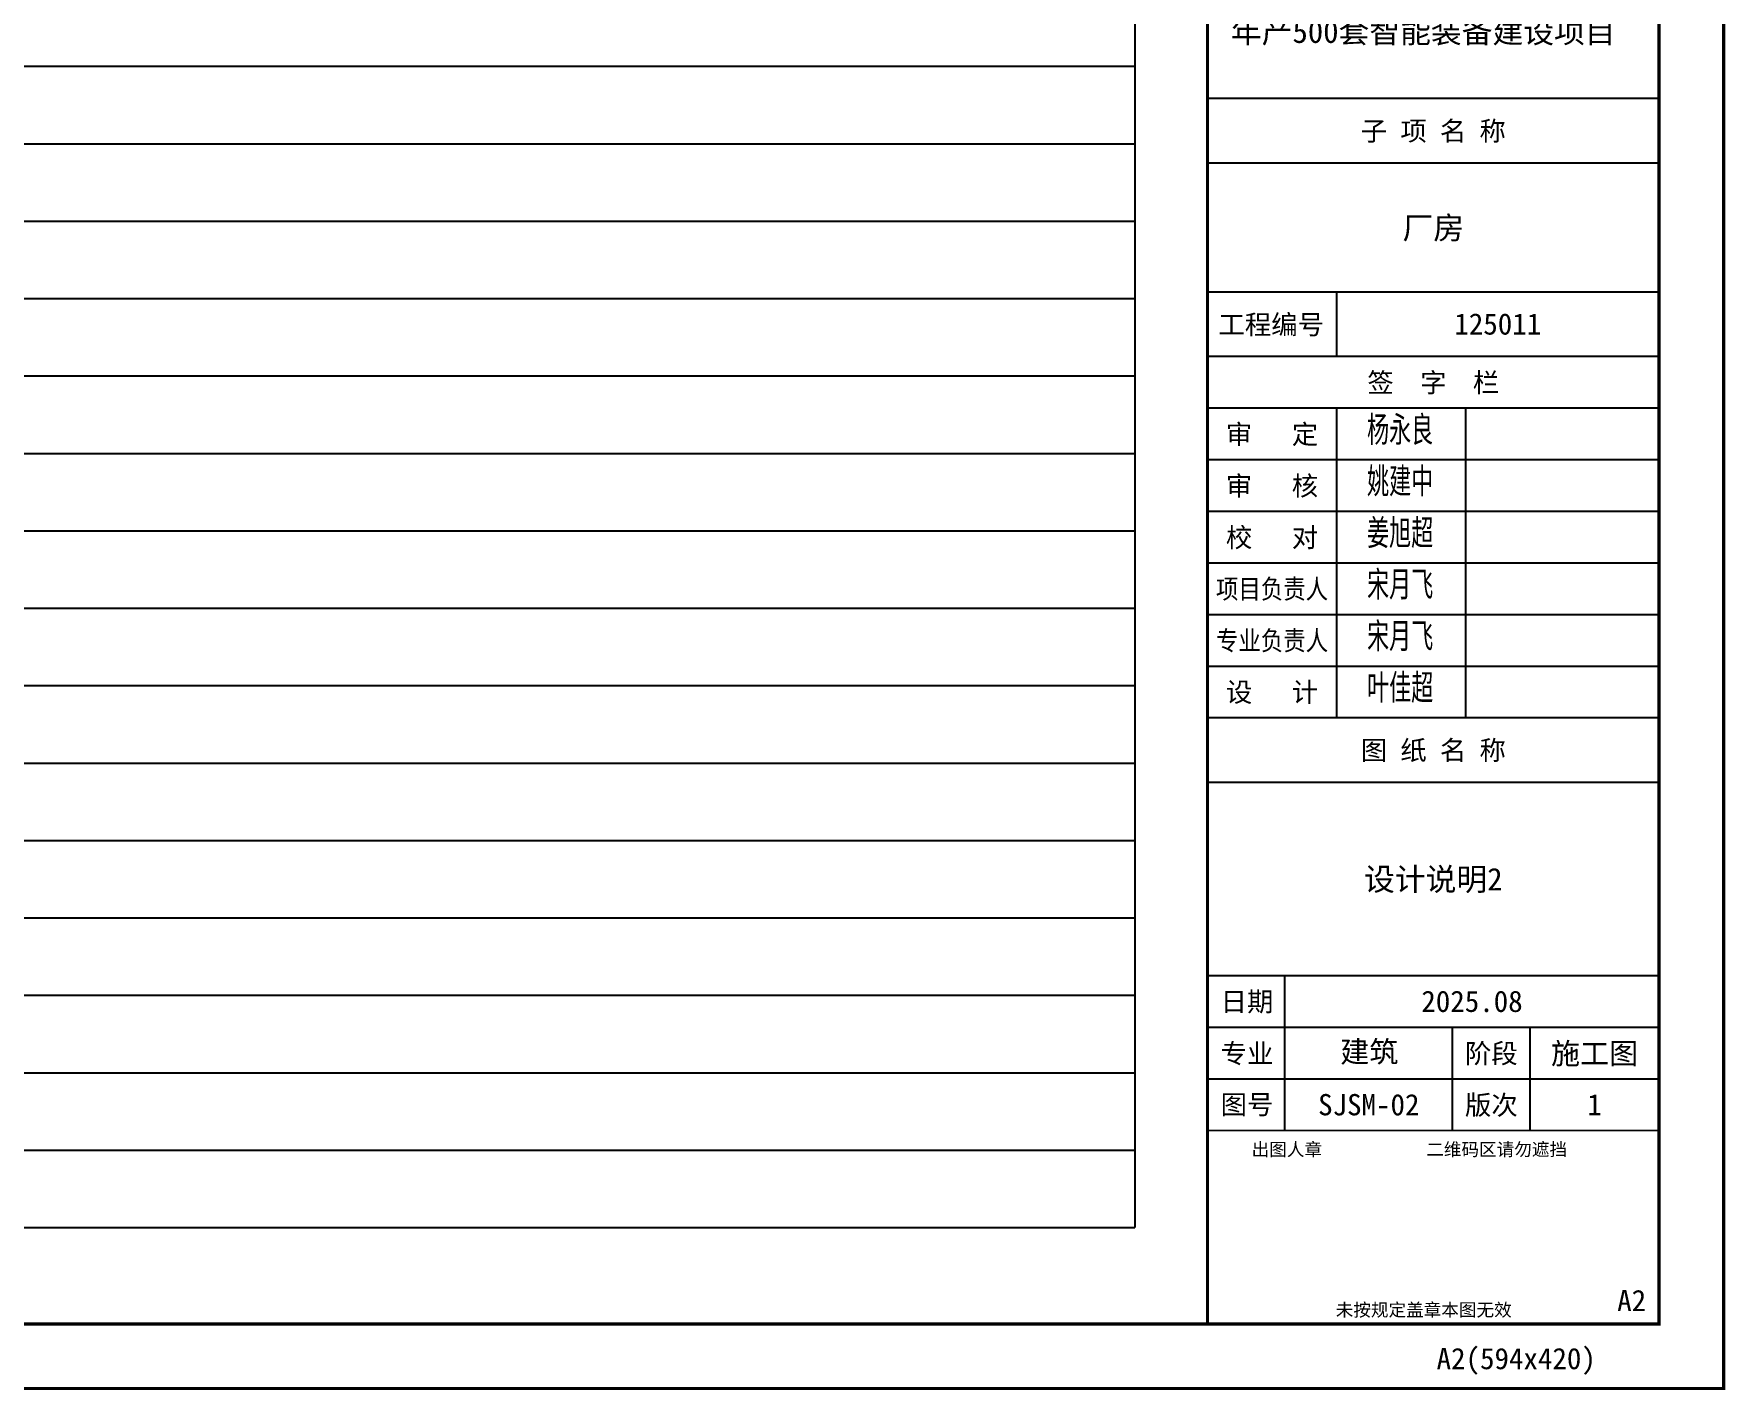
# Model space of a CAD drawing. Extents: x -599358 to 2865263, y -1062760 to 486533.
# Drawn here: x 81158 to 96891, y -732892 to -720277 of the extents above; entities that cross this region are included whole.
import ezdxf
from ezdxf.enums import TextEntityAlignment as Align

# ---------------------------------------------------------------- set-up
doc = ezdxf.new("R2010")
doc.units = 0
for name, color, linetype in [('0-cxFrame', 155, 'Continuous'), ('GesoftDrawFrameDirectoryTableLayer', 7, 'Continuous'), ('qianming', 155, 'Continuous')]:
    doc.layers.add(name, color=color, linetype=linetype)
doc.layers.add('0-cxText', color=131, linetype='Continuous', lineweight=25)
doc.styles.add('BZHZ', font='bzxw', dxfattribs={"width": 0.8, "bigfont": 'bzhz'})
doc.styles.add('cx_biaoti', font='')
doc.styles.add('cx_tuming', font='simhei.ttf')
doc.styles.add('cx_tuqian1', font='宋体.shx')
doc.styles.add('黑体', font='simhei.ttf')
doc.styles.get('cx_biaoti').set_extended_font_data('SimSun')

# ---------------------------------------------------------------- blocks, each defined once
blk = doc.blocks.new('zjcx_lan_qianzi(Dragon)')
for p, q in [((-7000, 4800), (0, 4800)), ((-5000, 4800), (-5000, 0)), ((-3000, 4800), (-3000, 0)), ((-7000, 4000), (0, 4000)), ((-7000, 3200), (0, 3200)), ((-7000, 2400), (0, 2400)), ((-7000, 1600), (0, 1600)), ((-7000, 800), (0, 800))]:
    blk.add_line(p, q)
at = {"const_width": 30}
blk.add_lwpolyline([(-7000, 5600), (0, 5600)], dxfattribs=at)
blk.add_lwpolyline([(-7000, 5600), (0, 5600), (0, 0), (-7000, 0)], close=True, dxfattribs=at)
at = {"style": 'cx_biaoti'}
for s, p in [('签  字  栏', (-3500, 5200)), ('审   定', (-6000, 4400)), ('审   核', (-6000, 3600)), ('校   对', (-6000, 2800)), ('设   计', (-6000, 400))]:
    blk.add_text(s, height=300, dxfattribs=at).set_placement(p, align=Align.MIDDLE)
at = {"style": 'cx_biaoti', "width": 0.85}
for s, p in [('项目负责人', (-6000, 2000)), ('专业负责人', (-6000, 1200))]:
    blk.add_text(s, height=300, dxfattribs=at).set_placement(p, align=Align.MIDDLE)
blk = doc.blocks.new('T-签字(Dragon)')
at = {"layer": '0-cxFrame'}
blk.add_blockref('zjcx_lan_qianzi(Dragon)', (0, 0), dxfattribs=at)
at = {"layer": 'qianming', "style": 'BZHZ', "width": 0.8}
for s, p in [('杨永良', (-4014, 4478)), ('姚建中', (-4014, 3678)), ('姜旭超', (-4014, 2878)), ('宋月飞', (-4014, 2078)), ('宋月飞', (-4014, 1278)), ('叶佳超', (-4014, 478))]:
    blk.add_text(s, height=450, dxfattribs=at).set_placement(p, align=Align.MIDDLE)
blk = doc.blocks.new('zjcx_lan_tuming(Dragon)')
for p, q in [((-7000, 8400), (0, 8400)), ((-5800, 3000), (-5800, 5400)), ((-7000, 4600), (0, 4600)), ((-3200, 3000), (-3200, 4600)), ((-2000, 3000), (-2000, 4600)), ((-7000, 3800), (0, 3800))]:
    blk.add_line(p, q)
at = {"const_width": 30}
for points in [[(-7000, 9400), (0, 9400)], [(-7000, 5400), (0, 5400)], [(-7000, 3000), (0, 3000)], [(-7000, 0), (0, 0)]]:
    blk.add_lwpolyline(points, dxfattribs=at)
blk.add_lwpolyline([(-7000, 9400), (0, 9400), (0, 0), (-7000, 0)], close=True)
at = {"style": 'cx_biaoti'}
for s, p in [('图 纸 名 称', (-3500, 8900)), ('日期', (-6388, 5000)), ('专业', (-6388, 4200)), ('阶段', (-2600, 4200)), ('图号', (-6388, 3400)), ('版次', (-2600, 3400))]:
    blk.add_text(s, height=300, dxfattribs=at).set_placement(p, align=Align.MIDDLE)
for s, p in [('出图人章', (-6316, 2607)), ('二维码区请勿遮挡', (-3609, 2607)), ('未按规定盖章本图无效', (-5013, 120))]:
    blk.add_text(s, height=200, dxfattribs=at).set_placement(p)
blk = doc.blocks.new('T-图签(Dragon)')
blk.add_blockref('zjcx_lan_tuming(Dragon)', (0, 0))
at = {"color": 3, "style": 'cx_biaoti'}
for s, p in [('2025.08', (-2900, 5000)), ('建筑 ', (-4380, 4228)), ('施工图', (-1000, 4200))]:
    blk.add_text(s, height=330, dxfattribs=at).set_placement(p, align=Align.MIDDLE)
blk = doc.blocks.new('zjcx_lan_xiangmu(Dragon)')
for p, q in [((-7000, 9000), (0, 9000)), ((-7000, 6000), (0, 6000)), ((-7000, 3000), (0, 3000)), ((-5000, 1000), (-5000, 0))]:
    blk.add_line(p, q)
at = {"const_width": 30}
for points in [[(-7000, 10000), (0, 10000)], [(-7000, 7000), (0, 7000)], [(-7000, 7000), (0, 7000)], [(-7000, 4000), (0, 4000)], [(-7000, 4000), (0, 4000)], [(-7000, 1000), (0, 1000)], [(-7000, 0), (0, 0)]]:
    blk.add_lwpolyline(points, dxfattribs=at)
blk.add_lwpolyline([(-7000, 10000), (0, 10000), (0, 0), (-7000, 0)], close=True)
at = {"style": 'cx_biaoti'}
for s, p in [('建 设 单 位', (-3500, 9500)), ('项 目 名 称', (-3500, 6500)), ('子 项 名 称', (-3500, 3500)), ('工程编号', (-6013, 500))]:
    blk.add_text(s, height=300, dxfattribs=at).set_placement(p, align=Align.MIDDLE)
blk = doc.blocks.new('T-项目(Dragon)')
blk.add_blockref('zjcx_lan_xiangmu(Dragon)', (0, 0))
at = {"color": 3, "style": 'cx_tuming'}
for s, height, p in [('嘉兴世赫建达智能装备有限公司', 330, (-6816, 7901)), ('年产500套智能装备建设项目 ', 350, (-6638, 4859))]:
    blk.add_text(s, height=height, dxfattribs=at).set_placement(p)
blk = doc.blocks.new('zjcx_T2(Dragon)')
at = {"layer": '0-cxFrame', "const_width": 50}
blk.add_lwpolyline([(-7000, 40000), (0, 40000), (0, 0), (-7000, 0)], close=True, dxfattribs=at)
at = {"layer": '0-cxFrame'}
for name, p in [('T-项目(Dragon)', (0, 15000)), ('T-签字(Dragon)', (0, 9400)), ('T-图签(Dragon)', (0, 0))]:
    blk.add_blockref(name, p, dxfattribs=at)
blk = doc.blocks.new('TK22.A2 L(Dragon)')
at = {"layer": '0-cxFrame', "color": 7, "const_width": 0.5}
blk.add_lwpolyline([(0, 0), (-594, 0), (-594, 420), (0, 420)], close=True, dxfattribs=at)
at = {"layer": '0-cxFrame', "const_width": 0.5}
for points in [[(-80, 10), (-574, 10), (-574, 410), (-80, 410)], [(-10, 10), (-80, 10), (-80, 410), (-10, 410)]]:
    blk.add_lwpolyline(points, close=True, dxfattribs=at)
at = {"layer": '0-cxFrame', "xscale": 0.01, "yscale": 0.01, "zscale": 0.01}
blk.add_blockref('zjcx_T2(Dragon)', (-10, 10), dxfattribs=at)
at = {"style": '黑体', "flags": 4}
blk.add_attdef('图幅', text='', height=3.3, dxfattribs=at).set_placement((-40, 3), align=Align.RIGHT)
at = {"layer": '0-cxFrame', "style": '黑体'}
blk.add_text('(594x420)', height=3.3, dxfattribs=at).set_placement((-40, 3))
at = {"layer": '0-cxText', "flags": 4}
for tag, height, style, p in [('建设单位', 3.5, 'cx_tuming', (-45, 240)), ('项目名称', 3.5, 'cx_tuming', (-45, 210)), ('子项名称', 3.5, 'cx_tuming', (-45, 180)), ('工程编号', 3.3, 'cx_tuqian1', (-35, 165)), ('图名1', 3.5, 'cx_tuming', (-45, 87)), ('图名2', 3.5, 'cx_tuming', (-45, 79)), ('图名3', 3.5, 'cx_tuming', (-45, 71)), ('出图日期', 3.3, 'cx_tuqian1', (-39, 60)), ('专业', 3.3, 'cx_tuqian1', (-55, 52)), ('图号', 3.3, 'cx_tuqian1', (-55, 44)), ('版次', 3.3, 'cx_tuqian1', (-20, 44))]:
    blk.add_attdef(tag, text='', height=height, dxfattribs=dict(at, style=style)).set_placement(p, align=Align.MIDDLE)
at = {"layer": 'Defpoints', "color": 6, "flags": 4}
for tag, height, style, p in [('tufu', 3.3, '黑体', (-12, 12)), ('dwfname', 4, 'cx_tuqian1', (-80, 3))]:
    blk.add_attdef(tag, text='', height=height, dxfattribs=dict(at, style=style)).set_placement(p, align=Align.RIGHT)

msp = doc.modelspace()

# ---------------------------------------------------------------- linework, layer by layer
at = {"layer": 'GesoftDrawFrameDirectoryTableLayer'}
for p, q in [((91398.8, -710499), (91398.8, -731379)), ((67171, -720579), (86875, -720579)), ((86875, -720579), (91398.8, -720579)), ((67171, -721299), (86875, -721299)), ((86875, -721299), (91398.8, -721299)), ((67171, -722019), (86875, -722019)), ((86875, -722019), (91398.8, -722019)), ((67171, -722739), (86875, -722739)), ((86875, -722739), (91398.8, -722739)), ((67171, -723459), (86875, -723459)), ((86875, -723459), (91398.8, -723459)), ((67171, -724179), (86875, -724179)), ((86875, -724179), (91398.8, -724179)), ((67171, -724899), (86875, -724899)), ((86875, -724899), (91398.8, -724899)), ((67171, -725619), (86875, -725619)), ((86875, -725619), (91398.8, -725619)), ((67171, -726339), (86875, -726339)), ((86875, -726339), (91398.8, -726339)), ((67171, -727059), (86875, -727059)), ((86875, -727059), (91398.8, -727059)), ((67171, -727779), (86875, -727779)), ((86875, -727779), (91398.8, -727779)), ((67171, -728499), (86875, -728499)), ((86875, -728499), (91398.8, -728499)), ((67171, -729219), (86875, -729219)), ((86875, -729219), (91398.8, -729219)), ((67171, -729939), (86875, -729939)), ((86875, -729939), (91398.8, -729939)), ((67171, -730659), (91398.8, -730659)), ((67171, -731379), (91398.8, -731379))]:
    msp.add_line(p, q, dxfattribs=at)

# ---------------------------------------------------------------- block references
at = {"layer": '0-cxFrame'}
ref = msp.add_blockref('TK22.A2 L(Dragon)', (96876.2, -732876.8), dxfattribs=dict(at, xscale=60, yscale=60, zscale=60))
ref.add_attrib('子项名称', '厂房', dxfattribs={"layer": '0-cxText', "height": 210, "style": 'cx_tuming'}).set_placement((94176.2, -722076.8), align=Align.MIDDLE)
ref.add_attrib('图名2', '设计说明2', dxfattribs={"layer": '0-cxText', "height": 210, "style": 'cx_tuming'}).set_placement((94176.2, -728136.8), align=Align.MIDDLE)
ref.add_attrib('工程编号', '125011', dxfattribs={"layer": '0-cxText', "height": 198, "style": 'cx_tuqian1'}).set_placement((94776.2, -722976.8), align=Align.MIDDLE)
ref.add_attrib('图号', 'SJSM-02', dxfattribs={"layer": '0-cxText', "height": 198, "style": 'cx_tuqian1'}).set_placement((93576.2, -730236.8), align=Align.MIDDLE)
ref.add_attrib('版次', '1', dxfattribs={"layer": '0-cxText', "height": 198, "style": 'cx_tuqian1'}).set_placement((95676.2, -730236.8), align=Align.MIDDLE)
ref.add_attrib('图幅', 'A2', dxfattribs={"layer": '0', "height": 198, "style": '黑体'}).set_placement((94476.2, -732696.8), align=Align.RIGHT)
ref.add_attrib('tufu', 'A2', dxfattribs={"layer": 'Defpoints', "color": 6, "height": 198, "style": '黑体'}).set_placement((96156.2, -732156.8), align=Align.RIGHT)

doc.saveas('drawing.dxf')
